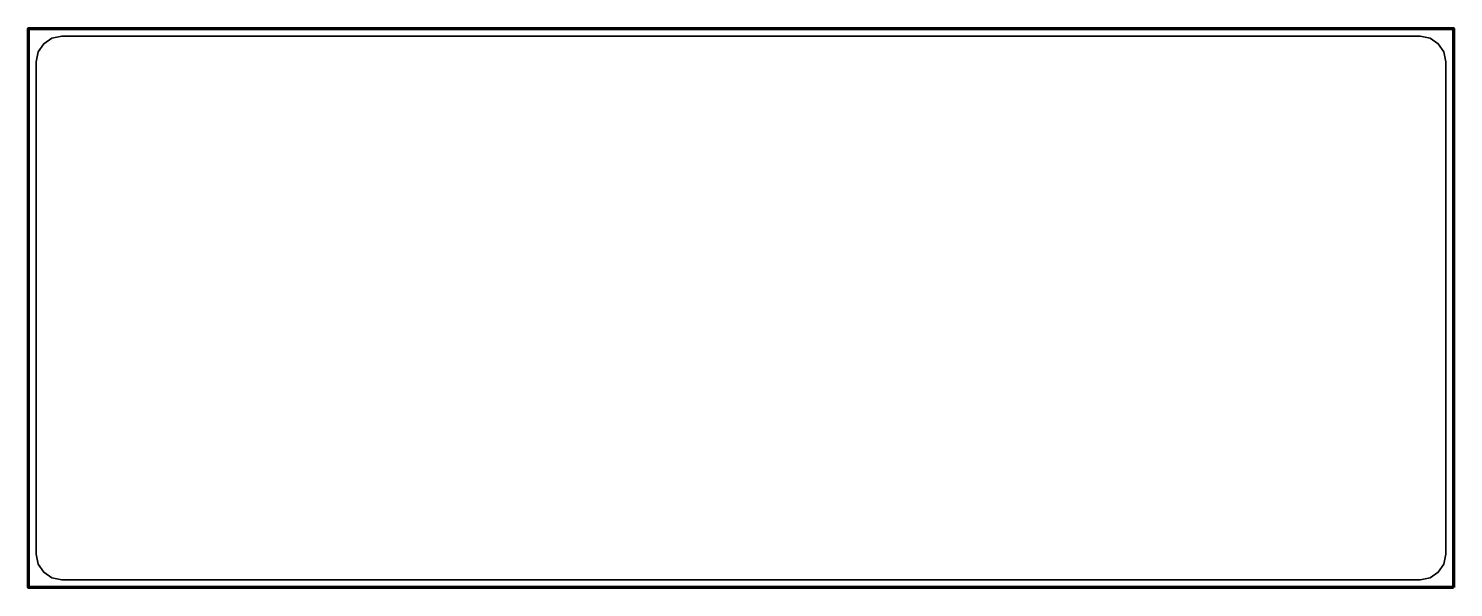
# Model space of a CAD drawing. Header units: millimetres. Extents: x -357 to 567, y -33 to 330.
import ezdxf

# ---------------------------------------------------------------- set-up
doc = ezdxf.new("R2010")
doc.units = ezdxf.units.MM
doc.header["$MEASUREMENT"] = 0
doc.layers.get('0').update_dxf_attribs({"lineweight": 0})
doc.layers.add('Safety', color=7, linetype='Continuous', lineweight=0)

msp = doc.modelspace()

# ---------------------------------------------------------------- linework, layer by layer
at = {"color": 230, "lineweight": 35, "true_color": 0xe50c7e}
msp.add_lwpolyline([(-351.89, 308.21), (-350.58, 314.68), (-347.02, 319.97), (-341.73, 323.54), (-335.26, 324.84), (545.51, 324.84), (551.99, 323.54), (557.28, 319.97), (560.84, 314.68), (562.15, 308.21), (562.15, -11.16), (560.84, -17.63), (557.28, -22.92), (551.99, -26.48), (545.51, -27.79), (-335.26, -27.79), (-341.73, -26.48), (-347.02, -22.92), (-350.58, -17.63), (-351.89, -11.16)], close=True, dxfattribs=at)
at = {"layer": 'Safety', "color": 230, "lineweight": 70, "true_color": 0xe50c7e}
msp.add_lwpolyline([(567.15, -32.79), (-356.89, -32.79), (-356.89, 329.84), (567.15, 329.84)], close=True, dxfattribs=at)

doc.saveas('drawing.dxf')
